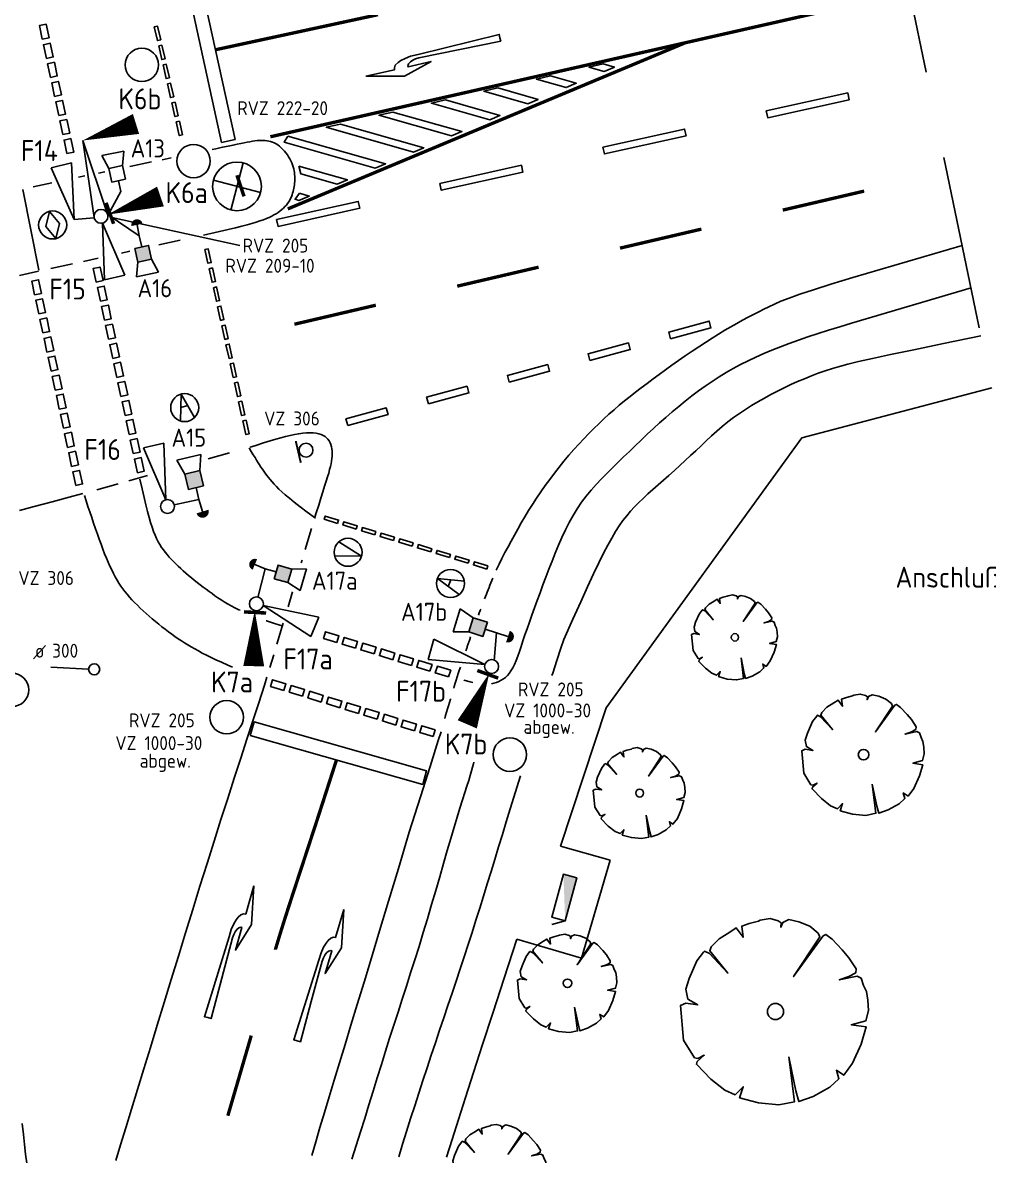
# Model space of a CAD drawing. Header units: metres. Extents: x 63663 to 63877, y 41687 to 41835.
# Drawn here: x 63771.4 to 63806.06, y 41732.26 to 41772.93 of the extents above; entities that cross this region are included whole.
import ezdxf

# ---------------------------------------------------------------- set-up
doc = ezdxf.new("R2010")
doc.units = ezdxf.units.M
doc.header["$LTSCALE"] = 25
doc.linetypes.add('GESTRICHELT', pattern=[0.75, 0.5, -0.25])
doc.linetypes.add('STRICHLINIE2', pattern=[9.525, 6.35, -3.175])
doc.layers.get('0').update_dxf_attribs({"linetype": 'CONTINUOUS'})
for name, color, linetype in [('B-SN', 5, 'GESTRICHELT'), ('BG-GR-LIN-VSB', 4, 'CONTINUOUS'), ('BT-BM-SYM', 2, 'CONTINUOUS'), ('BT-OF-LIN-ABG', 4, 'CONTINUOUS'), ('BV-BL-SYM', 2, 'CONTINUOUS'), ('BV-FM-SYM', 2, 'CONTINUOUS'), ('BV-SF-LIN-HOH', 5, 'CONTINUOUS'), ('BV-SF-LIN-HOH-AGS', 5, 'STRICHLINIE2'), ('BV-VK-SYM', 2, 'CONTINUOUS'), ('BV-VK-TXT', 2, 'CONTINUOUS'), ('BV-VK-TXT-LSA', 3, 'CONTINUOUS'), ('BW-EW-SYM', 3, 'CONTINUOUS')]:
    doc.layers.add(name, color=color, linetype=linetype)
doc.styles.get("Standard").update_dxf_attribs({"font": 'isocp.shx', "height": 0.5})

# ---------------------------------------------------------------- blocks, each defined once
blk = doc.blocks.new('VKMAN')
blk.add_circle((0, 0), 0.25)
blk = doc.blocks.new('VKMA280')
for p, q in [((0.022, 0.249), (2.8, 0)), ((2.8, 0), (0.022, -0.249))]:
    blk.add_line(p, q)
blk.add_circle((0, 0), 0.25)
blk = doc.blocks.new('VKLSASK3')
blk.add_lwpolyline([(-0.45, 0, 0, 0, 0), (0.15, 0, 0.3, 0, 0), (0.45, 0, 0, 0, 0)], format="xyseb")
blk.add_circle((0, 0), 0.6)
blk = doc.blocks.new('VKL_RVZ1')
at = {"const_width": 0.07}
blk.add_lwpolyline([(0.035, 0.4), (0.035, -0.4)], dxfattribs=at)
blk = doc.blocks.new('FMBPFNL')
blk.add_lwpolyline([(0, -0.289), (1.05, -0.289), (1.064, -0.215), (1.119, -0.13), (1.236, -0.058), (1.345, -0.016), (1.511, 0.027), (1.722, 0.058), (2, 0.062), (5, 0.125), (5, 0), (5, -0.125), (3.5, -0.094), (2, -0.062), (1.876, -0.075), (1.774, -0.098), (1.676, -0.135), (1.595, -0.186), (1.555, -0.251), (1.55, -0.289), (2.4, -0.289), (1.35, -0.589)], close=True)
blk = doc.blocks.new('BMIST')
blk.add_lwpolyline([(0.506, 0.041), (0.991, 0.004), (0.99, -0.167), (0.925, -0.378), (0.829, -0.566), (0.721, -0.503), (0.788, -0.605), (0.717, -0.704), (0.57, -0.828), (0.382, -0.947), (0.354, -0.933), (0.304, -0.846), (0.324, -0.92), (0.31, -0.952), (0.101, -1.03), (-0.27, -0.988), (-0.283, -0.927), (-0.239, -0.804), (-0.323, -0.896), (-0.431, -0.894), (-0.535, -0.836), (-0.705, -0.716), (-0.782, -0.629), (-0.791, -0.616), (-0.754, -0.569), (-0.509, -0.416), (-0.783, -0.559), (-0.822, -0.535), (-0.888, -0.433), (-0.937, -0.307), (-0.967, -0.23), (-0.853, -0.178), (-0.972, -0.169), (-0.984, -0.083), (-0.988, 0.019), (-0.995, 0.04), (-0.992, 0.149), (-0.949, 0.227), (-0.921, 0.255), (-0.876, 0.242), (-0.923, 0.274), (-0.939, 0.342), (-0.895, 0.442), (-0.824, 0.549), (-0.733, 0.621), (-0.69, 0.629), (-0.328, 0.267), (-0.694, 0.669), (-0.702, 0.7), (-0.639, 0.757), (-0.506, 0.838), (-0.406, 0.892), (-0.273, 0.943), (-0.233, 0.932), (-0.208, 0.851), (-0.194, 0.741), (-0.194, 0.938), (-0.164, 0.976), (-0.083, 0.986), (-0.013, 1.003), (0.083, 0.998), (0.192, 0.981), (0.295, 0.932), (0.305, 0.77), (0.361, 0.923), (0.531, 0.832), (0.714, 0.7), (0.82, 0.58), (0.752, 0.513), (0.846, 0.521), (0.916, 0.409), (0.976, 0.211), (0.999, 0.048), (0.879, 0.043)], close=True)
blk.add_circle((0, 0), 0.0866)
blk = doc.blocks.new('EWKAS03')
blk.add_lwpolyline([(-0.8, -0.25), (0.8, -0.25), (0.8, 0.25), (-0.8, 0.25), (-0.8, -0.25), (-1.05, 0.183)])
blk.add_solid([(-0.8, -0.25), (0.8, -0.25), (0.8, 0.25)])
blk = doc.blocks.new('bvkaksig_ak0')
for p, q in [((1.125, 0.3125), (1.75, 0.5)), ((1.75, 0.5), (1.75, -0.5)), ((0, 0), (0.5, 0)), ((1.75, -0.5), (1.125, -0.3125))]:
    blk.add_line(p, q)
blk.add_lwpolyline([(0.5, -0.3125), (1.125, -0.3125), (1.125, 0.3125), (0.5, 0.3125)], close=True)
blk.add_solid([(1.125, -0.3125), (0.5, -0.3125), (1.125, 0.3125), (0.5, 0.3125)])
blk = doc.blocks.new('BVKMAN')
blk.add_circle((0, 0), 0.25)
blk = doc.blocks.new('Verkehrszeichen')
at = {"layer": 'BV-VK-SYM', "const_width": 0.125}
blk.add_lwpolyline([(0.305, 0.373), (0.322, -0.426)], dxfattribs=at)
at = {"layer": 'BV-VK-SYM', "rotation": 0.8654267626991108}
blk.add_blockref('BVKMAN', (0, 0), dxfattribs=at)

msp = doc.modelspace()

# ---------------------------------------------------------------- linework, layer by layer
at = {"layer": 'B-SN', "ltscale": 0.5}
msp.add_line((63796.856, 41804.809), (63807.295, 41754.47), dxfattribs=at)
at = {"layer": 'BG-GR-LIN-VSB'}
for p, q in [((63799.367, 41758.02), (63806.187, 41759.814)), ((63792.349, 41748.333), (63799.367, 41758.02)), ((63790.71, 41743.361), (63792.349, 41748.333)), ((63792.489, 41742.866), (63790.71, 41743.361)), ((63791.462, 41739.343), (63792.489, 41742.866))]:
    msp.add_line(p, q, dxfattribs=at)
msp.add_lwpolyline([(63789.145, 41740.029), (63788.685, 41738.622), (63788.275, 41737.363), (63787.91, 41736.239), (63787.585, 41735.238), (63787.298, 41734.346), (63787.042, 41733.55), (63786.815, 41732.837), (63786.612, 41732.195)], dxfattribs=at)
at = {"layer": 'BT-OF-LIN-ABG'}
msp.add_line((63771.409, 41766.942), (63771.987, 41764.041), dxfattribs=at)
for points in [[(63788.235, 41749.195), (63788.318, 41749.214), (63788.411, 41749.244), (63788.499, 41749.278), (63788.581, 41749.318), (63788.658, 41749.366), (63788.731, 41749.421), (63788.801, 41749.488), (63788.868, 41749.566), (63788.931, 41749.657), (63788.993, 41749.764), (63789.053, 41749.887), (63789.112, 41750.025), (63789.171, 41750.18), (63789.232, 41750.35), (63789.295, 41750.535), (63789.361, 41750.734), (63789.432, 41750.946), (63789.509, 41751.172), (63789.591, 41751.411), (63789.679, 41751.661), (63789.773, 41751.921), (63789.871, 41752.189), (63789.973, 41752.464), (63790.078, 41752.744), (63790.186, 41753.027), (63790.295, 41753.313), (63790.407, 41753.599), (63790.52, 41753.884), (63790.637, 41754.167), (63790.758, 41754.445), (63790.885, 41754.716), (63791.018, 41754.98), (63791.159, 41755.235), (63791.308, 41755.478), (63791.466, 41755.71), (63791.633, 41755.93), (63791.807, 41756.142), (63791.989, 41756.346), (63792.177, 41756.546), (63792.37, 41756.743), (63792.568, 41756.939), (63792.77, 41757.136), (63792.974, 41757.336), (63793.182, 41757.537), (63793.393, 41757.741), (63793.607, 41757.945), (63793.823, 41758.149), (63794.043, 41758.353), (63794.265, 41758.556), (63794.49, 41758.756), (63794.718, 41758.954), (63794.95, 41759.149), (63795.184, 41759.34), (63795.421, 41759.526), (63795.661, 41759.707), (63795.904, 41759.882), (63796.151, 41760.051), (63796.4, 41760.213), (63796.653, 41760.367), (63796.91, 41760.515), (63797.173, 41760.656), (63797.442, 41760.791), (63797.718, 41760.922), (63798.003, 41761.049), (63798.297, 41761.173), (63798.601, 41761.294), (63798.917, 41761.413), (63799.247, 41761.532), (63799.591, 41761.65), (63799.952, 41761.77), (63800.332, 41761.891), (63800.732, 41762.014), (63801.154, 41762.141), (63805.443, 41763.403)], [(63790.822, 41750.786), (63791.149, 41751.511), (63791.434, 41752.139), (63791.681, 41752.679), (63791.896, 41753.142), (63792.084, 41753.538), (63792.252, 41753.877), (63792.403, 41754.169), (63792.545, 41754.426), (63792.682, 41754.655), (63792.816, 41754.861), (63792.95, 41755.05), (63793.085, 41755.223), (63793.223, 41755.386), (63793.366, 41755.543), (63793.517, 41755.696), (63793.676, 41755.849), (63793.846, 41756.007), (63794.026, 41756.169), (63794.212, 41756.335), (63794.404, 41756.504), (63794.599, 41756.676), (63794.796, 41756.85), (63794.993, 41757.026), (63795.187, 41757.204), (63795.377, 41757.383), (63795.565, 41757.562), (63795.752, 41757.74), (63795.938, 41757.917), (63796.125, 41758.091), (63796.316, 41758.263), (63796.51, 41758.43), (63796.709, 41758.592), (63796.915, 41758.748), (63797.127, 41758.899), (63797.344, 41759.045), (63797.567, 41759.185), (63797.794, 41759.32), (63798.025, 41759.451), (63798.259, 41759.578), (63798.495, 41759.7), (63798.734, 41759.818), (63798.976, 41759.932), (63799.219, 41760.042), (63799.464, 41760.146), (63799.711, 41760.246), (63799.961, 41760.34), (63800.212, 41760.428), (63800.465, 41760.511), (63800.726, 41760.588), (63801.027, 41760.668), (63801.406, 41760.76), (63801.901, 41760.871), (63802.55, 41761.01), (63803.39, 41761.187), (63804.46, 41761.41), (63805.799, 41761.688)], [(63781.91, 41755.143), (63781.614, 41755.36), (63781.363, 41755.549), (63781.152, 41755.712), (63780.976, 41755.854), (63780.829, 41755.978), (63780.706, 41756.087), (63780.602, 41756.185), (63780.511, 41756.275), (63780.429, 41756.361), (63780.355, 41756.444), (63780.286, 41756.523), (63780.223, 41756.6), (63780.165, 41756.676), (63780.11, 41756.75), (63780.058, 41756.824), (63780.007, 41756.897), (63779.958, 41756.972), (63779.908, 41757.048), (63779.857, 41757.13), (63779.802, 41757.217), (63779.744, 41757.312), (63779.68, 41757.418), (63779.609, 41757.535), (63779.53, 41757.665)], [(63779.206, 41751.834), (63779.167, 41751.853), (63779.023, 41751.925), (63778.888, 41751.996), (63778.761, 41752.067), (63778.64, 41752.138), (63778.525, 41752.21), (63778.414, 41752.282), (63778.306, 41752.355), (63778.2, 41752.43), (63778.094, 41752.507), (63777.988, 41752.586), (63777.881, 41752.667), (63777.775, 41752.75), (63777.669, 41752.833), (63777.565, 41752.918), (63777.462, 41753.002), (63777.361, 41753.086), (63777.263, 41753.17), (63777.168, 41753.253), (63777.076, 41753.336), (63776.987, 41753.417), (63776.901, 41753.499), (63776.819, 41753.581), (63776.739, 41753.663), (63776.663, 41753.745), (63776.59, 41753.829), (63776.52, 41753.913), (63776.454, 41754.001), (63776.389, 41754.092), (63776.328, 41754.189), (63776.269, 41754.294), (63776.212, 41754.407), (63776.156, 41754.53), (63776.102, 41754.666), (63776.05, 41754.815), (63775.997, 41754.981), (63775.943, 41755.168), (63775.887, 41755.378), (63775.827, 41755.617), (63775.762, 41755.887), (63775.69, 41756.191), (63775.611, 41756.534)], [(63778.932, 41749.791), (63778.772, 41749.863), (63778.543, 41749.966), (63778.343, 41750.059), (63778.164, 41750.143), (63778.002, 41750.222), (63777.851, 41750.298), (63777.711, 41750.372), (63777.578, 41750.444), (63777.453, 41750.516), (63777.332, 41750.587), (63777.215, 41750.66), (63777.1, 41750.735), (63776.986, 41750.811), (63776.87, 41750.891), (63776.754, 41750.975), (63776.637, 41751.06), (63776.52, 41751.149), (63776.404, 41751.239), (63776.288, 41751.332), (63776.172, 41751.426), (63776.058, 41751.522), (63775.946, 41751.618), (63775.835, 41751.716), (63775.727, 41751.814), (63775.622, 41751.913), (63775.52, 41752.012), (63775.422, 41752.111), (63775.328, 41752.21), (63775.239, 41752.308), (63775.155, 41752.406), (63775.076, 41752.503), (63775, 41752.602), (63774.928, 41752.704), (63774.859, 41752.808), (63774.792, 41752.917), (63774.726, 41753.031), (63774.662, 41753.151), (63774.599, 41753.279), (63774.536, 41753.414), (63774.473, 41753.556), (63774.41, 41753.706), (63774.347, 41753.863), (63774.283, 41754.028), (63774.218, 41754.2), (63774.152, 41754.38), (63774.085, 41754.568), (63774.017, 41754.761), (63773.949, 41754.959), (63773.881, 41755.16), (63773.813, 41755.361), (63773.747, 41755.563), (63773.683, 41755.762), (63773.62, 41755.958)], [(63780.756, 41751.26), (63780.44, 41751.36), (63780.16, 41751.454), (63780.145, 41751.459)], [(63790.822, 41750.786), (63790.719, 41750.476), (63790.575, 41750.033), (63790.427, 41749.575), (63790.4, 41749.491)], [(63787.237, 41749.326), (63787.461, 41749.258), (63787.562, 41749.234)], [(63787.594, 41746.381), (63787.582, 41746.321), (63787.554, 41746.201), (63787.517, 41746.064), (63787.47, 41745.906), (63787.414, 41745.726), (63787.349, 41745.521), (63787.274, 41745.289), (63787.19, 41745.027), (63787.098, 41744.733), (63786.996, 41744.405), (63786.886, 41744.041), (63786.768, 41743.639), (63786.642, 41743.205), (63786.51, 41742.744), (63786.372, 41742.263), (63786.229, 41741.768), (63786.083, 41741.265), (63785.934, 41740.76), (63785.784, 41740.259), (63785.633, 41739.768), (63785.482, 41739.286), (63785.33, 41738.811), (63785.179, 41738.34), (63785.028, 41737.873), (63784.877, 41737.407), (63784.726, 41736.941), (63784.576, 41736.472), (63784.427, 41736), (63784.279, 41735.524), (63784.131, 41735.045), (63783.982, 41734.563), (63783.833, 41734.079), (63783.682, 41733.593), (63783.53, 41733.107), (63783.377, 41732.62), (63783.221, 41732.133)], [(63789.268, 41745.895), (63788.903, 41744.703), (63788.762, 41744.241), (63788.623, 41743.786), (63788.486, 41743.336), (63788.35, 41742.891), (63788.214, 41742.45), (63788.079, 41742.011), (63787.944, 41741.574), (63787.807, 41741.138), (63787.671, 41740.702), (63787.533, 41740.267), (63787.393, 41739.832), (63787.253, 41739.396), (63787.11, 41738.96), (63786.966, 41738.522), (63786.819, 41738.083), (63786.67, 41737.641), (63786.521, 41737.198), (63786.37, 41736.754), (63786.219, 41736.307), (63786.068, 41735.858), (63785.918, 41735.406), (63785.769, 41734.953), (63785.621, 41734.497), (63785.474, 41734.04), (63785.329, 41733.582), (63785.185, 41733.123), (63785.043, 41732.665), (63784.901, 41732.207)]]:
    msp.add_lwpolyline(points, dxfattribs=at)
at = {"layer": 'BV-BL-SYM'}
for p, q in [((63778.875, 41766.202), (63779.317, 41767.895)), ((63778.25, 41767.27), (63779.943, 41766.827)), ((63773.771, 41749.722), (63772.415, 41749.789))]:
    msp.add_line(p, q, dxfattribs=at)
for centre, radius in [((63779.096, 41767.049), 0.875), ((63773.971, 41749.712), 0.2)]:
    msp.add_circle(centre, radius, dxfattribs=at)
at = {"layer": 'BV-FM-SYM'}
msp.add_line((63779.201, 41764.931), (63774.606, 41765.936), dxfattribs=at)
for points in [[(63778.541, 41768.628), (63779.03, 41768.735), (63777.624, 41775.176), (63777.135, 41775.069)], [(63772.109, 41772.331), (63772.004, 41772.82), (63772.248, 41772.873), (63772.353, 41772.384)], [(63776.129, 41772.774), (63776.246, 41772.801), (63776.358, 41772.314), (63776.241, 41772.287)], [(63772.256, 41771.647), (63772.151, 41772.136), (63772.396, 41772.188), (63772.501, 41771.699)], [(63776.286, 41772.092), (63776.403, 41772.119), (63776.514, 41771.632), (63776.397, 41771.605)], [(63772.404, 41770.963), (63772.299, 41771.451), (63772.543, 41771.504), (63772.648, 41771.015)], [(63776.442, 41771.41), (63776.559, 41771.437), (63776.671, 41770.949), (63776.554, 41770.922)], [(63792.234, 41771.448), (63792.645, 41771.331), (63792.278, 41771.176), (63791.728, 41771.332)], [(63772.551, 41770.278), (63772.446, 41770.767), (63772.69, 41770.82), (63772.796, 41770.331)], [(63776.599, 41770.728), (63776.716, 41770.754), (63776.827, 41770.267), (63776.71, 41770.24)], [(63790.349, 41771.016), (63791.276, 41770.753), (63790.908, 41770.597), (63789.843, 41770.9)], [(63788.464, 41770.584), (63789.906, 41770.174), (63789.538, 41770.019), (63787.958, 41770.468)], [(63798.091, 41769.758), (63801.02, 41770.407), (63801.074, 41770.163), (63798.145, 41769.514)], [(63772.699, 41769.594), (63772.594, 41770.083), (63772.838, 41770.135), (63772.943, 41769.647)], [(63776.755, 41770.045), (63776.872, 41770.072), (63776.984, 41769.585), (63776.867, 41769.558)], [(63786.579, 41770.152), (63788.536, 41769.596), (63788.168, 41769.44), (63786.073, 41770.036)], [(63772.846, 41768.91), (63772.741, 41769.398), (63772.985, 41769.451), (63773.091, 41768.962)], [(63784.694, 41769.72), (63787.167, 41769.017), (63786.799, 41768.862), (63784.188, 41769.604)], [(63776.912, 41769.363), (63777.029, 41769.39), (63777.14, 41768.902), (63777.023, 41768.876)], [(63782.809, 41769.287), (63785.797, 41768.438), (63785.429, 41768.283), (63782.302, 41769.171)], [(63792.233, 41768.458), (63795.162, 41769.108), (63795.216, 41768.864), (63792.287, 41768.214)], [(63772.994, 41768.225), (63772.889, 41768.714), (63773.133, 41768.767), (63773.238, 41768.278)], [(63780.923, 41768.855), (63784.427, 41767.86), (63784.059, 41767.704), (63780.793, 41768.632)], [(63786.376, 41767.158), (63789.304, 41767.808), (63789.359, 41767.564), (63786.43, 41766.914)], [(63781.318, 41767.775), (63783.058, 41767.281), (63782.69, 41767.126), (63781.388, 41767.495)], [(63781.337, 41766.802), (63781.688, 41766.702), (63781.32, 41766.547), (63781.181, 41766.587)], [(63780.518, 41765.858), (63783.447, 41766.508), (63783.501, 41766.264), (63780.572, 41765.614)], [(63777.946, 41764.78), (63778.063, 41764.806), (63778.171, 41764.317), (63778.054, 41764.292)], [(63774.045, 41763.615), (63773.939, 41764.103), (63774.184, 41764.156), (63774.289, 41763.667)], [(63778.097, 41764.096), (63778.214, 41764.122), (63778.322, 41763.634), (63778.205, 41763.608)], [(63771.834, 41763.156), (63771.729, 41763.645), (63771.973, 41763.698), (63772.079, 41763.209)], [(63774.192, 41762.93), (63774.087, 41763.419), (63774.331, 41763.472), (63774.437, 41762.983)], [(63778.248, 41763.413), (63778.366, 41763.439), (63778.474, 41762.951), (63778.356, 41762.925)], [(63771.982, 41762.472), (63771.876, 41762.961), (63772.121, 41763.013), (63772.226, 41762.525)], [(63774.34, 41762.246), (63774.234, 41762.735), (63774.479, 41762.787), (63774.584, 41762.299)], [(63778.4, 41762.729), (63778.517, 41762.755), (63778.625, 41762.267), (63778.508, 41762.241)], [(63772.129, 41761.788), (63772.024, 41762.276), (63772.268, 41762.329), (63772.373, 41761.84)], [(63794.661, 41761.581), (63794.596, 41761.822), (63796.044, 41762.212), (63796.109, 41761.97)], [(63774.487, 41761.562), (63774.382, 41762.051), (63774.626, 41762.103), (63774.732, 41761.614)], [(63778.551, 41762.046), (63778.668, 41762.072), (63778.776, 41761.584), (63778.659, 41761.558)], [(63772.277, 41761.103), (63772.171, 41761.592), (63772.416, 41761.645), (63772.521, 41761.156)], [(63774.635, 41760.877), (63774.529, 41761.366), (63774.774, 41761.419), (63774.879, 41760.93)], [(63778.702, 41761.362), (63778.819, 41761.388), (63778.927, 41760.9), (63778.81, 41760.874)], [(63791.764, 41760.802), (63791.699, 41761.043), (63793.147, 41761.433), (63793.212, 41761.191)], [(63772.424, 41760.419), (63772.319, 41760.908), (63772.563, 41760.96), (63772.668, 41760.472)], [(63774.782, 41760.193), (63774.677, 41760.682), (63774.921, 41760.735), (63775.027, 41760.246)], [(63778.853, 41760.679), (63778.97, 41760.705), (63779.078, 41760.217), (63778.961, 41760.191)], [(63788.866, 41760.023), (63788.802, 41760.264), (63790.25, 41760.654), (63790.315, 41760.412)], [(63772.571, 41759.735), (63772.466, 41760.223), (63772.711, 41760.276), (63772.816, 41759.787)], [(63774.93, 41759.509), (63774.824, 41759.998), (63775.069, 41760.05), (63775.174, 41759.562)], [(63779.004, 41759.995), (63779.121, 41760.021), (63779.229, 41759.533), (63779.112, 41759.507)], [(63785.969, 41759.244), (63785.904, 41759.486), (63787.353, 41759.875), (63787.418, 41759.634)], [(63772.719, 41759.05), (63772.614, 41759.539), (63772.858, 41759.592), (63772.963, 41759.103)], [(63775.077, 41758.825), (63774.972, 41759.313), (63775.216, 41759.366), (63775.322, 41758.877)], [(63779.155, 41759.312), (63779.273, 41759.338), (63779.381, 41758.85), (63779.263, 41758.824)], [(63772.866, 41758.366), (63772.761, 41758.855), (63773.005, 41758.908), (63773.111, 41758.419)], [(63783.072, 41758.465), (63783.007, 41758.707), (63784.456, 41759.096), (63784.521, 41758.855)], [(63775.225, 41758.14), (63775.119, 41758.629), (63775.364, 41758.682), (63775.469, 41758.193)], [(63779.307, 41758.628), (63779.424, 41758.654), (63779.532, 41758.166), (63779.415, 41758.14)], [(63773.014, 41757.682), (63772.909, 41758.171), (63773.153, 41758.223), (63773.258, 41757.735)], [(63775.372, 41757.456), (63775.267, 41757.945), (63775.511, 41757.997), (63775.616, 41757.509)], [(63773.161, 41756.998), (63773.056, 41757.486), (63773.3, 41757.539), (63773.406, 41757.05)], [(63775.52, 41756.772), (63775.414, 41757.261), (63775.659, 41757.313), (63775.764, 41756.824)], [(63773.309, 41756.313), (63773.204, 41756.802), (63773.448, 41756.855), (63773.553, 41756.366)], [(63782.705, 41754.953), (63782.741, 41755.068), (63782.263, 41755.215), (63782.227, 41755.1)], [(63783.375, 41754.748), (63783.41, 41754.863), (63782.932, 41755.009), (63782.897, 41754.895)], [(63784.044, 41754.543), (63784.079, 41754.658), (63783.601, 41754.804), (63783.566, 41754.69)], [(63784.713, 41754.338), (63784.748, 41754.453), (63784.27, 41754.599), (63784.235, 41754.484)], [(63785.383, 41754.133), (63785.418, 41754.248), (63784.94, 41754.394), (63784.904, 41754.279)], [(63786.052, 41753.928), (63786.087, 41754.043), (63785.609, 41754.189), (63785.574, 41754.074)], [(63786.721, 41753.723), (63786.756, 41753.837), (63786.278, 41753.984), (63786.243, 41753.869)], [(63787.39, 41753.518), (63787.426, 41753.632), (63786.947, 41753.779), (63786.912, 41753.664)], [(63788.06, 41753.313), (63788.095, 41753.427), (63787.617, 41753.574), (63787.582, 41753.459)], [(63782.68, 41750.677), (63782.202, 41750.824), (63782.276, 41751.063), (63782.753, 41750.916)], [(63783.348, 41750.47), (63782.871, 41750.618), (63782.944, 41750.857), (63783.422, 41750.709)], [(63784.017, 41750.264), (63783.54, 41750.411), (63783.613, 41750.65), (63784.091, 41750.503)], [(63784.686, 41750.057), (63784.208, 41750.205), (63784.282, 41750.444), (63784.76, 41750.296)], [(63785.355, 41749.851), (63784.877, 41749.998), (63784.951, 41750.237), (63785.429, 41750.09)], [(63786.024, 41749.644), (63785.546, 41749.792), (63785.62, 41750.031), (63786.098, 41749.883)], [(63786.693, 41749.438), (63786.215, 41749.585), (63786.289, 41749.824), (63786.766, 41749.677)], [(63780.781, 41748.952), (63780.304, 41749.1), (63780.377, 41749.339), (63780.855, 41749.191)], [(63781.45, 41748.746), (63780.973, 41748.893), (63781.046, 41749.132), (63781.524, 41748.985)], [(63782.119, 41748.539), (63781.641, 41748.687), (63781.715, 41748.926), (63782.193, 41748.778)], [(63782.788, 41748.333), (63782.31, 41748.48), (63782.384, 41748.719), (63782.862, 41748.572)], [(63783.457, 41748.126), (63782.979, 41748.274), (63783.053, 41748.513), (63783.531, 41748.365)], [(63784.126, 41747.92), (63783.648, 41748.067), (63783.722, 41748.306), (63784.2, 41748.159)], [(63784.795, 41747.713), (63784.317, 41747.861), (63784.391, 41748.1), (63784.868, 41747.952)], [(63785.463, 41747.507), (63784.986, 41747.654), (63785.059, 41747.893), (63785.537, 41747.746)], [(63779.573, 41747.342), (63779.71, 41747.823), (63785.9, 41746.063), (63785.763, 41745.582)], [(63786.132, 41747.3), (63785.655, 41747.448), (63785.728, 41747.687), (63786.206, 41747.539)], [(63779.699, 41741.937), (63779.411, 41740.927), (63779.336, 41740.934), (63779.239, 41740.904), (63779.137, 41740.812), (63779.067, 41740.718), (63778.979, 41740.571), (63778.892, 41740.377), (63778.811, 41740.11), (63777.927, 41737.243), (63778.047, 41737.209), (63778.168, 41737.174), (63778.55, 41738.625), (63778.932, 41740.076), (63778.978, 41740.192), (63779.028, 41740.284), (63779.09, 41740.368), (63779.161, 41740.432), (63779.235, 41740.452), (63779.273, 41740.446), (63779.04, 41739.629), (63779.617, 41740.556)], [(63782.933, 41741.095), (63782.638, 41740.087), (63782.563, 41740.095), (63782.466, 41740.066), (63782.364, 41739.974), (63782.293, 41739.881), (63782.205, 41739.734), (63782.116, 41739.54), (63782.034, 41739.274), (63781.132, 41736.413), (63781.252, 41736.377), (63781.372, 41736.342), (63781.763, 41737.791), (63782.154, 41739.239), (63782.201, 41739.355), (63782.252, 41739.447), (63782.314, 41739.53), (63782.386, 41739.593), (63782.46, 41739.614), (63782.498, 41739.608), (63782.259, 41738.792), (63782.842, 41739.715)]]:
    msp.add_lwpolyline(points, close=True, dxfattribs=at)
at = {"layer": 'BV-FM-SYM', "const_width": 0.12}
for points in [[(63780.294, 41768.831), (63803.239, 41774.031)], [(63778.327, 41771.955), (63784.156, 41773.214)], [(63795.192, 41772.208), (63780.919, 41766.241)], [(63801.607, 41766.881), (63798.686, 41766.199)], [(63795.765, 41765.516), (63792.844, 41764.833)], [(63789.922, 41764.15), (63787.001, 41763.468)], [(63784.08, 41762.785), (63781.158, 41762.102)], [(63782.668, 41746.462), (63782.414, 41745.672), (63782.184, 41744.959), (63781.976, 41744.315), (63781.786, 41743.735), (63781.615, 41743.211), (63781.459, 41742.737), (63781.317, 41742.305), (63781.187, 41741.908), (63781.067, 41741.541), (63780.955, 41741.197), (63780.85, 41740.872), (63780.751, 41740.559), (63780.656, 41740.254), (63780.564, 41739.951), (63780.472, 41739.646), (63780.472, 41739.645)], [(63779.609, 41736.566), (63778.768, 41733.686)]]:
    msp.add_lwpolyline(points, dxfattribs=at)
at = {"layer": 'BV-SF-LIN-HOH'}
for points in [[(63778.316, 41765.396), (63778.466, 41765.43), (63778.775, 41765.502), (63779.039, 41765.566), (63779.266, 41765.623), (63779.462, 41765.675), (63779.633, 41765.722), (63779.785, 41765.768), (63779.922, 41765.811), (63780.044, 41765.854), (63780.154, 41765.895), (63780.252, 41765.937), (63780.342, 41765.98), (63780.424, 41766.023), (63780.5, 41766.068), (63780.572, 41766.116), (63780.64, 41766.165), (63780.704, 41766.216), (63780.763, 41766.27), (63780.818, 41766.325), (63780.868, 41766.381), (63780.914, 41766.439), (63780.955, 41766.498), (63780.991, 41766.558), (63781.022, 41766.619), (63781.049, 41766.681), (63781.073, 41766.743), (63781.093, 41766.805), (63781.111, 41766.867), (63781.126, 41766.929), (63781.138, 41766.99), (63781.149, 41767.05), (63781.159, 41767.109), (63781.166, 41767.168), (63781.171, 41767.228), (63781.174, 41767.288), (63781.174, 41767.349), (63781.172, 41767.412), (63781.166, 41767.476), (63781.158, 41767.543), (63781.146, 41767.611), (63781.131, 41767.681), (63781.112, 41767.752), (63781.089, 41767.824), (63781.061, 41767.896), (63781.029, 41767.969), (63780.992, 41768.041), (63780.95, 41768.113), (63780.904, 41768.183), (63780.854, 41768.252), (63780.8, 41768.318), (63780.743, 41768.38), (63780.684, 41768.437), (63780.623, 41768.49), (63780.561, 41768.537), (63780.499, 41768.577), (63780.435, 41768.611), (63780.37, 41768.639), (63780.305, 41768.661), (63780.239, 41768.679), (63780.172, 41768.691), (63780.104, 41768.699), (63780.035, 41768.703), (63779.964, 41768.703), (63779.892, 41768.7), (63779.816, 41768.693), (63779.736, 41768.683), (63779.651, 41768.67), (63779.56, 41768.654), (63779.462, 41768.635), (63779.355, 41768.614), (63779.239, 41768.59), (63779.108, 41768.563), (63778.958, 41768.532), (63778.784, 41768.495), (63778.581, 41768.453), (63778.343, 41768.404), (63778.209, 41768.376)], [(63788.399, 41753.274), (63788.4, 41753.278), (63788.502, 41753.489), (63788.606, 41753.697), (63788.713, 41753.903), (63788.824, 41754.11), (63788.937, 41754.319), (63789.054, 41754.531), (63789.175, 41754.747), (63789.3, 41754.966), (63789.43, 41755.186), (63789.564, 41755.409), (63789.704, 41755.633), (63789.849, 41755.858), (63790.001, 41756.083), (63790.158, 41756.308), (63790.321, 41756.532), (63790.488, 41756.753), (63790.659, 41756.972), (63790.833, 41757.187), (63791.009, 41757.398), (63791.186, 41757.603), (63791.365, 41757.801), (63791.543, 41757.993), (63791.721, 41758.178), (63791.9, 41758.357), (63792.079, 41758.531), (63792.261, 41758.701), (63792.444, 41758.867), (63792.63, 41759.03), (63792.818, 41759.19), (63793.01, 41759.349), (63793.205, 41759.507), (63793.405, 41759.664), (63793.608, 41759.822), (63793.817, 41759.979), (63794.031, 41760.139), (63794.251, 41760.3), (63794.477, 41760.463), (63794.709, 41760.629), (63794.946, 41760.797), (63795.186, 41760.964), (63795.428, 41761.13), (63795.669, 41761.293), (63795.91, 41761.451), (63796.147, 41761.603), (63796.379, 41761.748), (63796.605, 41761.884), (63796.825, 41762.011), (63797.039, 41762.131), (63797.246, 41762.244), (63797.446, 41762.351), (63797.64, 41762.452), (63797.828, 41762.548), (63798.009, 41762.641), (63798.188, 41762.731), (63798.384, 41762.824), (63798.619, 41762.925), (63798.917, 41763.041), (63799.3, 41763.178), (63799.792, 41763.342), (63800.416, 41763.539), (63801.195, 41763.774), (63805.127, 41764.926)], [(63771.291, 41763.853), (63771.603, 41763.921), (63771.975, 41764.004)], [(63781.893, 41755.176), (63781.942, 41755.334), (63782.029, 41755.611), (63782.108, 41755.861), (63782.179, 41756.085), (63782.242, 41756.285), (63782.298, 41756.462), (63782.346, 41756.618), (63782.387, 41756.757), (63782.422, 41756.881), (63782.45, 41756.992), (63782.472, 41757.094), (63782.489, 41757.19), (63782.501, 41757.281), (63782.509, 41757.37), (63782.511, 41757.458), (63782.509, 41757.543), (63782.5, 41757.625), (63782.486, 41757.703), (63782.466, 41757.778), (63782.438, 41757.847), (63782.404, 41757.912), (63782.363, 41757.971), (63782.313, 41758.024), (63782.256, 41758.071), (63782.19, 41758.112), (63782.115, 41758.145), (63782.03, 41758.172), (63781.936, 41758.19), (63781.832, 41758.202), (63781.718, 41758.205), (63781.593, 41758.201), (63781.459, 41758.189), (63781.316, 41758.169), (63781.165, 41758.143), (63781.006, 41758.11), (63780.84, 41758.07), (63780.667, 41758.025), (63780.486, 41757.972), (63780.285, 41757.911), (63780.052, 41757.839), (63779.775, 41757.753), (63779.571, 41757.691)], [(63773.561, 41756.022), (63773.201, 41755.926), (63772.465, 41755.729), (63771.821, 41755.557)], [(63771.821, 41755.557), (63771.293, 41755.415)], [(63774.752, 41732.075), (63774.918, 41732.639), (63775.103, 41733.256), (63775.305, 41733.92), (63775.521, 41734.626), (63775.749, 41735.367), (63775.987, 41736.139), (63776.233, 41736.935), (63776.484, 41737.75), (63776.739, 41738.578), (63776.995, 41739.415), (63777.253, 41740.254), (63777.511, 41741.092), (63777.768, 41741.923), (63778.023, 41742.743), (63778.274, 41743.545), (63778.522, 41744.326), (63778.763, 41745.081), (63778.999, 41745.811), (63779.229, 41746.518), (63779.453, 41747.203), (63779.669, 41747.867), (63779.878, 41748.512), (63780.079, 41749.14), (63780.172, 41749.436)], [(63785.279, 41743.863), (63785.682, 41745.137), (63786.027, 41746.227), (63786.321, 41747.156), (63786.419, 41747.465)], [(63785.279, 41743.863), (63784.888, 41742.56), (63784.534, 41741.384), (63784.213, 41740.321), (63783.922, 41739.359), (63783.656, 41738.484), (63783.412, 41737.682), (63783.186, 41736.941), (63782.974, 41736.247), (63782.774, 41735.589), (63782.583, 41734.963), (63782.403, 41734.367), (63782.233, 41733.8), (63782.073, 41733.261), (63781.923, 41732.747), (63781.783, 41732.258)], [(63771.387, 41733.404), (63771.43, 41733.016), (63771.471, 41732.651), (63771.511, 41732.307), (63771.549, 41731.982)]]:
    msp.add_lwpolyline(points, dxfattribs=at)
at = {"layer": 'BV-SF-LIN-HOH-AGS', "ltscale": 0.005}
for p, q in [((63775.251, 41767.765), (63776.728, 41768.073)), ((63773.41, 41767.381), (63773.639, 41767.428)), ((63774.12, 41767.529), (63774.357, 41767.578)), ((63771.776, 41767.04), (63772.446, 41767.18)), ((63777.891, 41765.302), (63778.316, 41765.396)), ((63776.287, 41764.95), (63777.367, 41765.187)), ((63774.948, 41764.656), (63775.249, 41764.722)), ((63772.419, 41764.101), (63774.111, 41764.472)), ((63778.059, 41757.271), (63779.081, 41757.555)), ((63774.063, 41756.162), (63775.884, 41756.667)), ((63781.893, 41755.176), (63781.891, 41755.171)), ((63781.771, 41754.769), (63781.402, 41753.534)), ((63781.09, 41752.491), (63780.928, 41751.951)), ((63780.755, 41751.373), (63780.278, 41749.777))]:
    msp.add_line(p, q, dxfattribs=at)
for start, end in [(158.095, 159.7133), (160.6547, 161.2558), (161.9611, 164.1514)]:
    msp.add_arc((63835.068, 41734.17), 50.433, start, end, dxfattribs=at)
at = {"layer": 'BV-VK-SYM'}
for p, q in [((63774.25, 41768.157), (63775.037, 41768.32)), ((63775.037, 41768.32), (63774.991, 41767.798)), ((63773.16, 41767.892), (63772.43, 41767.722)), ((63773.249, 41765.859), (63773.16, 41767.892)), ((63774.5, 41767.696), (63774.25, 41768.157)), ((63772.43, 41767.722), (63773.249, 41765.859)), ((63774.929, 41766.862), (63774.847, 41767.255)), ((63772.364, 41766.154), (63772.234, 41765.605)), ((63772.725, 41765.721), (63772.364, 41766.154)), ((63773.249, 41765.859), (63773.972, 41765.916)), ((63772.234, 41765.605), (63772.599, 41765.177)), ((63772.599, 41765.177), (63772.725, 41765.721)), ((63775.072, 41763.86), (63774.273, 41765.731)), ((63774.273, 41765.731), (63774.339, 41763.698)), ((63775.59, 41765.271), (63775.508, 41765.668)), ((63774.339, 41763.698), (63775.072, 41763.86)), ((63777.097, 41759.595), (63777.071, 41758.628)), ((63777.097, 41759.595), (63777.575, 41758.752)), ((63777.084, 41759.117), (63777.333, 41759.178)), ((63776.472, 41757.834), (63775.741, 41757.67)), ((63775.741, 41757.67), (63776.545, 41755.8)), ((63776.545, 41755.8), (63776.472, 41757.834)), ((63777.729, 41755.804), (63777.86, 41755.376)), ((63783.567, 41753.773), (63782.746, 41754.285)), ((63783.567, 41753.773), (63782.598, 41753.789)), ((63780.112, 41753.319), (63779.739, 41753.478)), ((63786.293, 41752.977), (63787.067, 41752.396)), ((63786.293, 41752.977), (63787.257, 41752.879)), ((63786.676, 41752.69), (63786.77, 41752.928)), ((63782.032, 41751.58), (63780.041, 41752.001)), ((63780.041, 41752.001), (63781.744, 41750.887)), ((63781.744, 41750.887), (63782.032, 41751.58)), ((63786.165, 41750.79), (63785.962, 41750.068)), ((63787.989, 41749.888), (63786.165, 41750.79)), ((63788.414, 41751.024), (63788.821, 41750.89)), ((63785.962, 41750.068), (63787.989, 41749.888))]:
    msp.add_line(p, q, dxfattribs=at)
for points in [[(63773.563, 41768.697, 0, 0.75, 0), (63775.472, 41769.292, 0.75, 0.75, 0)], [(63774.458, 41766.037, 0, 0.75, 0), (63776.35, 41766.686, 0.75, 0.75, 0)], [(63779.734, 41751.826, 0, 0.75, 0), (63779.697, 41749.826, 0.75, 0.75, 0)], [(63788.153, 41749.575, 0, 0.75, 0), (63787.361, 41747.738, 0.75, 0.75, 0)]]:
    msp.add_lwpolyline(points, format="xyseb", dxfattribs=at)
msp.add_lwpolyline([(63775.093, 41767.306), (63774.991, 41767.798), (63774.5, 41767.696), (63774.602, 41767.204)], close=True, dxfattribs=at)
at = {"layer": 'BV-VK-SYM', "const_width": 0.125}
for points in [[(63779.096, 41767.45), (63779.35, 41766.692)], [(63774.396, 41766.462), (63774.667, 41765.709)]]:
    msp.add_lwpolyline(points, dxfattribs=at)
at = {"layer": 'BV-VK-SYM'}
for points, const_width in [([(63775.409, 41765.647, -1), (63775.607, 41765.688, -0.475372)], 0.203), ([(63777.967, 41755.409, -1), (63777.753, 41755.344, -0.475372)], 0.223), ([(63779.699, 41753.384, -1), (63779.778, 41753.571, -0.475372)], 0.203), ([(63788.855, 41750.992, -1), (63788.788, 41750.788, -0.475372)], 0.214)]:
    msp.add_lwpolyline(points, format="xyb", dxfattribs=dict(at, const_width=const_width))
for centre in [(63772.481, 41765.665), (63777.22, 41759.108), (63783.084, 41753.914), (63786.761, 41752.795)]:
    msp.add_circle(centre, 0.503, dxfattribs=at)
at = {"layer": 'BV-VK-TXT'}
for p, q in [((63774.929, 41766.862), (63774.467, 41766.029)), ((63774.467, 41766.029), (63775.59, 41765.271)), ((63777.729, 41755.804), (63776.845, 41755.612)), ((63780.112, 41753.319), (63779.848, 41752.296)), ((63788.414, 41751.024), (63788.322, 41750.025)), ((63771.791, 41750.09), (63772.228, 41750.565)), ((63789.145, 41740.029), (63791.462, 41739.343))]:
    msp.add_line(p, q, dxfattribs=at)

# ---------------------------------------------------------------- block references
at = {"layer": 'BT-BM-SYM', "rotation": 281.7161314163278}
for p, xscale, yscale, zscale in [((63796.969, 41750.861), 1.522620390738827, 1.522620390738827, 1.522620390738827), ((63801.586, 41746.65), 2.172887607975851, 2.172887607975851, 2.172887607975851), ((63793.55, 41745.27), 1.627982280106589, 1.627982280106589, 1.627982280106589), ((63798.423, 41737.427), 3.337204210625419, 3.337204210625419, 3.337204210625419), ((63790.962, 41738.442), 1.763824670766732, 1.763824670766732, 1.763824670766732), ((63788.495, 41731.657), 1.716838543538362, 1.716838543538362, 1.716838543538362)]:
    msp.add_blockref('BMIST', p, dxfattribs=dict(at, xscale=xscale, yscale=yscale, zscale=zscale))
at = {"layer": 'BV-FM-SYM', "rotation": 12.73823876451488}
msp.add_blockref('FMBPFNL', (63783.659, 41771.283), dxfattribs=at)
at = {"layer": 'BV-VK-SYM'}
for name, p, rotation in [('VKLSASK3', (63775.681, 41771.411), 283.4464166020853), ('VKMA280', (63774.215, 41765.974), 103.4773277021044), ('VKLSASK3', (63777.539, 41767.957), 283.0481725558918), ('VKL_RVZ1', (63781.33, 41757.527), 193.0751982871254), ('VKMAN', (63781.574, 41757.58), 192.2817632462709), ('VKMAN', (63776.602, 41755.557), 103.1825660550061), ('VKLSASK3', (63771.025, 41748.973), 93.89234408476746), ('VKLSASK3', (63778.727, 41747.993), 0.104378475963891), ('VKLSASK3', (63788.89, 41746.65), 338.7996073088426)]:
    msp.add_blockref(name, p, dxfattribs=dict(at, rotation=rotation))
for p, xscale, yscale, zscale, rotation in [((63775.59, 41765.271), 0.8104668158887025, 0.8104668158887025, 0.8104668158887025, 282.1401442879672), ((63777.729, 41755.804), 0.8939210757576043, 0.8939210757576043, 0.8939210757576043, 103.3669043645689), ((63780.112, 41753.319), 0.81242723459966, 0.81242723459966, 0.81242723459966, 344.1415428904555), ((63788.414, 41751.024), 0.8579239326527998, 0.8579239326527998, 0.8579239326527998, 162.6919161731579)]:
    msp.add_blockref('bvkaksig_ak0', p, dxfattribs=dict(at, xscale=xscale, yscale=yscale, zscale=zscale, rotation=rotation))
at = {"layer": 'BV-VK-TXT'}
for p, rotation in [((63779.793, 41752.065), 265.8539103938213), ((63788.236, 41749.816), 248.6552735437815)]:
    msp.add_blockref('Verkehrszeichen', p, dxfattribs=dict(at, rotation=rotation))
at = {"layer": 'BW-EW-SYM', "rotation": 74.87270539821668}
msp.add_blockref('EWKAS03', (63790.844, 41741.519), dxfattribs=at)

# ---------------------------------------------------------------- texts
at = {"layer": 'BV-VK-TXT'}
for s, p in [('RVZ 222-20', (63779.107, 41769.609)), ('RVZ 205', (63779.298, 41764.675)), ('RVZ 209-10', (63778.683, 41763.952)), ('VZ 306', (63780.072, 41758.468)), ('VZ 306', (63771.249, 41752.74)), ('o 300', (63771.854, 41750.131)), ('RVZ 205', (63789.181, 41748.741)), ('VZ 1000-30', (63788.683, 41747.987)), ('RVZ 205', (63775.222, 41747.63)), ('abgew.', (63789.38, 41747.396)), ('VZ 1000-30', (63774.73, 41746.815)), ('abgew.', (63775.603, 41746.181))]:
    msp.add_text(s, height=0.5, dxfattribs=at).set_placement(p)
at = {"layer": 'BV-VK-TXT-LSA'}
for s, height, p in [('K6b', 0.75, (63774.842, 41769.817)), ('F14', 0.75, (63771.342, 41767.959)), ('A13', 0.65, (63775.281, 41768.09)), ('K6a', 0.75, (63776.532, 41766.452)), ('F15', 0.75, (63772.361, 41762.99)), ('A16', 0.65, (63775.527, 41763.07)), ('A15', 0.65, (63776.746, 41757.705)), ('F16', 0.75, (63773.621, 41757.229)), ('A17a', 0.65, (63781.786, 41752.568)), ('Anschluß an Plan 2163', 0.75, (63802.734, 41752.646)), ('A17b', 0.65, (63784.986, 41751.452)), ('F17a', 0.75, (63780.764, 41749.708)), ('K7a', 0.75, (63778.167, 41748.884)), ('F17b', 0.75, (63784.809, 41748.551)), ('K7b', 0.75, (63786.556, 41746.657))]:
    msp.add_text(s, height=height, dxfattribs=at).set_placement(p)

doc.saveas('drawing.dxf')
